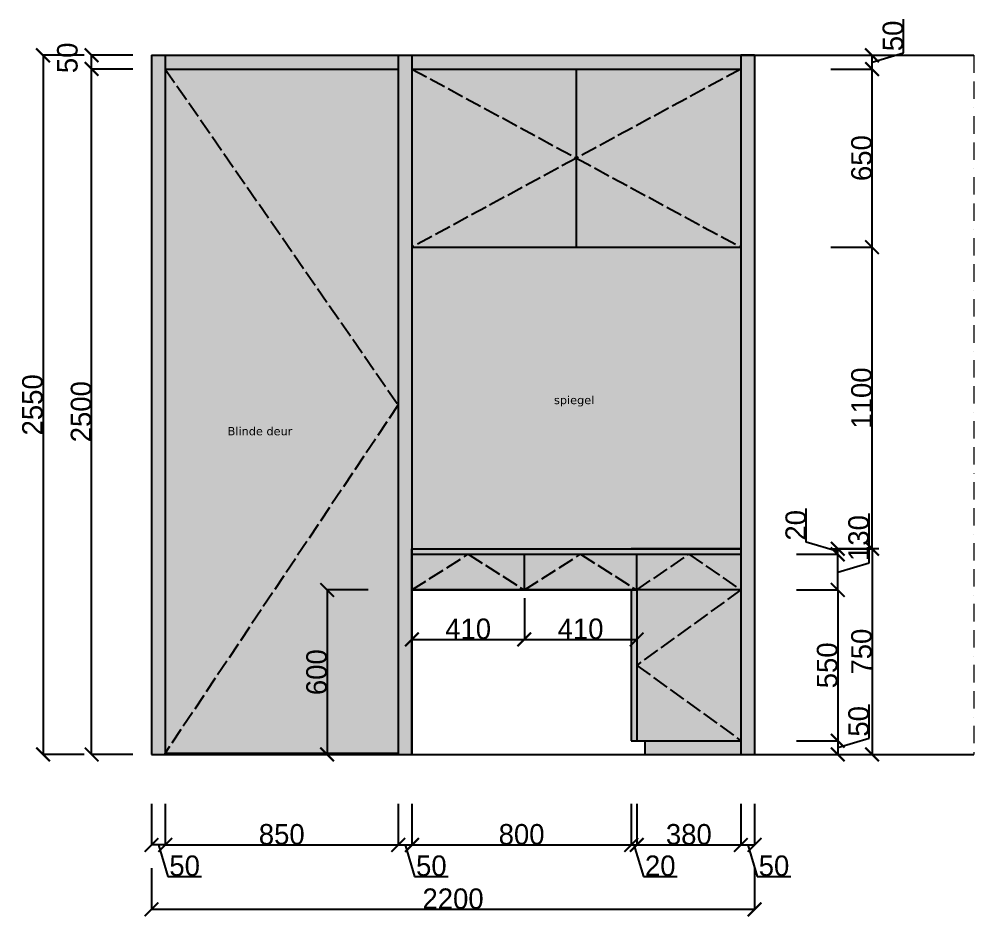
# Model space of a CAD drawing. Header units: millimetres. Extents: x -153917 to -31303, y -39726 to 31262.
# Drawn here: x -120610 to -117127, y -21314 to -18039 of the extents above; entities that cross this region are included whole.
import ezdxf

# ---------------------------------------------------------------- set-up
doc = ezdxf.new("R2010")
doc.units = ezdxf.units.MM
doc.header["$LTSCALE"] = 5
doc.linetypes.add('ACAD_ISO02W100', pattern=[15, 12, -3])
doc.linetypes.add('BORDER', pattern=[44.45, 12.7, -6.35, 12.7, -6.35, 0, -6.35])
for name, color, linetype in [('Bemating', 1, 'Continuous'), ('Meubel', 8, 'Continuous'), ('muren', 7, 'Continuous'), ('spiegel', 141, 'Continuous'), ('Tekst', 7, 'Continuous')]:
    doc.layers.add(name, color=color, linetype=linetype)
doc.layers.add('H-HELP', color=6, linetype='Continuous', lineweight=5, plot=False)
doc.layers.add('parket', color=7, linetype='Continuous', true_color=0xe6d6b7)
doc.layers.add('ruggen kast', color=7, linetype='Continuous', true_color=0xebebeb)
doc.styles.add('Geneva', font='')
doc.styles.get('Geneva').set_extended_font_data('Geneva')
doc.dimstyles.new('ISO-25', dxfattribs={"dimtxt": 100, "dimasz": 25, "dimexe": 1.25, "dimexo": 0.625, "dimtad": 1, "dimtxsty": 'Standard', "dimblk": 'ARCHTICK', "dimcen": 2.5, "dimse1": 1, "dimse2": 1, "dimadec": 0, "dimazin": 0, "dimtfac": 1, "dimtmove": 0, "dimatfit": 3, "dimfxl": 1, "dimarcsym": 0})

# ---------------------------------------------------------------- blocks, each defined once
blk = doc.blocks.new('_ArchTick')
at = {"color": 0, "linetype": 'ByBlock', "const_width": 0.15}
blk.add_lwpolyline([(-0.5, -0.5), (0.5, 0.5)], dxfattribs=at)
blk = doc.blocks.new('*D996')
at = {"layer": 'Bemating', "color": 0, "lineweight": -2, "transparency": 16777216}
for p, q in [((-120373.1, -18171.3), (-120524.3, -18171.3)), ((-120523.1, -18171.3), (-120523.1, -20721.3)), ((-120373.1, -20721.3), (-120524.3, -20721.3))]:
    blk.add_line(p, q, dxfattribs=at)
at = {"layer": 'Defpoints', "color": 0, "transparency": 16777216}
for p in [(-120127.3, -18171.3), (-120523.1, -20721.3), (-120127.3, -20721.3)]:
    blk.add_point(p, dxfattribs=at)
at = {"layer": 'Bemating', "color": 0, "lineweight": -2, "transparency": 16777216, "xscale": 50, "yscale": 50, "zscale": 50}
for p, rotation in [((-120523.1, -18171.3), 90), ((-120523.1, -20721.3), 270)]:
    blk.add_blockref('_ArchTick', p, dxfattribs=dict(at, rotation=rotation))
at = {"layer": 'Bemating', "color": 0, "transparency": 16777216, "insert": (-120561.2, -19446.3), "char_height": 75, "attachment_point": 5, "rotation": 90, "style": 'Geneva'}
blk.add_mtext('2550', dxfattribs=at)
blk = doc.blocks.new('*D997')
at = {"layer": 'Bemating', "color": 0, "lineweight": -2, "transparency": 16777216}
for p, q in [((-120195.9, -18221.3), (-120347.1, -18221.3)), ((-120345.9, -20721.3), (-120345.9, -18221.3)), ((-120195.9, -20721.3), (-120347.1, -20721.3))]:
    blk.add_line(p, q, dxfattribs=at)
at = {"layer": 'Defpoints', "color": 0, "transparency": 16777216}
for p in [(-120345.9, -18221.3), (-120127.3, -18221.3), (-120127.3, -20721.3)]:
    blk.add_point(p, dxfattribs=at)
at = {"layer": 'Bemating', "color": 0, "lineweight": -2, "transparency": 16777216, "xscale": 50, "yscale": 50, "zscale": 50}
for p, rotation in [((-120345.9, -18221.3), 90), ((-120345.9, -20721.3), 270)]:
    blk.add_blockref('_ArchTick', p, dxfattribs=dict(at, rotation=rotation))
at = {"layer": 'Bemating', "color": 0, "transparency": 16777216, "insert": (-120384, -19471.3), "char_height": 75, "attachment_point": 5, "rotation": 90, "style": 'Geneva'}
blk.add_mtext('2500', dxfattribs=at)
blk = doc.blocks.new('*D998')
at = {"layer": 'Bemating', "color": 0, "lineweight": -2, "transparency": 16777216}
for p, q in [((-120195.9, -18171.3), (-120347.1, -18171.3)), ((-120345.9, -18221.3), (-120345.9, -18171.3)), ((-120195.9, -18221.3), (-120347.1, -18221.3))]:
    blk.add_line(p, q, dxfattribs=at)
at = {"layer": 'Defpoints', "color": 0, "transparency": 16777216}
for p in [(-120345.9, -18171.3), (-120127.3, -18171.3), (-120127.3, -18221.3)]:
    blk.add_point(p, dxfattribs=at)
at = {"layer": 'Bemating', "color": 0, "lineweight": -2, "transparency": 16777216, "xscale": 50, "yscale": 50, "zscale": 50}
for p, rotation in [((-120345.9, -18171.3), 90), ((-120345.9, -18221.3), 270)]:
    blk.add_blockref('_ArchTick', p, dxfattribs=dict(at, rotation=rotation))
at = {"layer": 'Bemating', "color": 0, "transparency": 16777216, "insert": (-120434, -18180.7), "char_height": 75, "attachment_point": 5, "rotation": 90, "style": 'Geneva'}
blk.add_mtext('50', dxfattribs=at)
blk = doc.blocks.new('*D999')
at = {"layer": 'Bemating', "color": 0, "lineweight": -2, "transparency": 16777216}
for p, q in [((-117648.8, -19971.3), (-117497.6, -19971.3)), ((-117498.8, -19971.3), (-117498.8, -20721.3)), ((-117648.8, -20721.3), (-117497.6, -20721.3))]:
    blk.add_line(p, q, dxfattribs=at)
at = {"layer": 'Defpoints', "color": 0, "transparency": 16777216}
for p in [(-117977.3, -19971.3), (-117977.3, -20721.3), (-117498.8, -20721.3)]:
    blk.add_point(p, dxfattribs=at)
at = {"layer": 'Bemating', "color": 0, "lineweight": -2, "transparency": 16777216, "xscale": 50, "yscale": 50, "zscale": 50}
for p, rotation in [((-117498.8, -19971.3), 90), ((-117498.8, -20721.3), 270)]:
    blk.add_blockref('_ArchTick', p, dxfattribs=dict(at, rotation=rotation))
at = {"layer": 'Bemating', "color": 0, "transparency": 16777216, "insert": (-117536.9, -20346.3), "char_height": 75, "attachment_point": 5, "rotation": 90, "style": 'Geneva'}
blk.add_mtext('750', dxfattribs=at)
blk = doc.blocks.new('*D1000')
at = {"layer": 'Bemating', "color": 0, "lineweight": -2, "transparency": 16777216}
for p, q in [((-117648.8, -18871.3), (-117497.6, -18871.3)), ((-117498.8, -19971.3), (-117498.8, -18871.3)), ((-117648.8, -19971.3), (-117497.6, -19971.3))]:
    blk.add_line(p, q, dxfattribs=at)
at = {"layer": 'Defpoints', "color": 0, "transparency": 16777216}
for p in [(-117977.3, -18871.3), (-117498.8, -18871.3), (-117977.3, -19971.3)]:
    blk.add_point(p, dxfattribs=at)
at = {"layer": 'Bemating', "color": 0, "lineweight": -2, "transparency": 16777216, "xscale": 50, "yscale": 50, "zscale": 50}
for p, rotation in [((-117498.8, -18871.3), 90), ((-117498.8, -19971.3), 270)]:
    blk.add_blockref('_ArchTick', p, dxfattribs=dict(at, rotation=rotation))
at = {"layer": 'Bemating', "color": 0, "transparency": 16777216, "insert": (-117536.9, -19421.3), "char_height": 75, "attachment_point": 5, "rotation": 90, "style": 'Geneva'}
blk.add_mtext('1100', dxfattribs=at)
blk = doc.blocks.new('*D1001')
at = {"layer": 'Bemating', "color": 0, "lineweight": -2, "transparency": 16777216}
for p, q in [((-117648.8, -18221.3), (-117497.6, -18221.3)), ((-117498.8, -18871.3), (-117498.8, -18221.3)), ((-117648.8, -18871.3), (-117497.6, -18871.3))]:
    blk.add_line(p, q, dxfattribs=at)
at = {"layer": 'Defpoints', "color": 0, "transparency": 16777216}
for p in [(-117977.3, -18221.3), (-117498.8, -18221.3), (-117977.3, -18871.3)]:
    blk.add_point(p, dxfattribs=at)
at = {"layer": 'Bemating', "color": 0, "lineweight": -2, "transparency": 16777216, "xscale": 50, "yscale": 50, "zscale": 50}
for p, rotation in [((-117498.8, -18221.3), 90), ((-117498.8, -18871.3), 270)]:
    blk.add_blockref('_ArchTick', p, dxfattribs=dict(at, rotation=rotation))
at = {"layer": 'Bemating', "color": 0, "transparency": 16777216, "insert": (-117536.9, -18546.3), "char_height": 75, "attachment_point": 5, "rotation": 90, "style": 'Geneva'}
blk.add_mtext('650', dxfattribs=at)
blk = doc.blocks.new('*D1002')
at = {"layer": 'Bemating', "color": 0, "lineweight": -2, "transparency": 16777216}
for p, q in [((-117384.1, -18161.9), (-117384.1, -18039.3)), ((-117648.8, -18171.3), (-117497.6, -18171.3)), ((-117498.8, -18196.3), (-117384.1, -18161.9)), ((-117498.8, -18221.3), (-117498.8, -18171.3)), ((-117648.8, -18221.3), (-117497.6, -18221.3))]:
    blk.add_line(p, q, dxfattribs=at)
at = {"layer": 'Defpoints', "color": 0, "transparency": 16777216}
for p in [(-117977.3, -18171.3), (-117498.8, -18171.3), (-117977.3, -18221.3)]:
    blk.add_point(p, dxfattribs=at)
at = {"layer": 'Bemating', "color": 0, "lineweight": -2, "transparency": 16777216, "xscale": 50, "yscale": 50, "zscale": 50}
for p, rotation in [((-117498.8, -18171.3), 90), ((-117498.8, -18221.3), 270)]:
    blk.add_blockref('_ArchTick', p, dxfattribs=dict(at, rotation=rotation))
at = {"layer": 'Bemating', "color": 0, "transparency": 16777216, "insert": (-117422.3, -18100.6), "char_height": 75, "attachment_point": 5, "rotation": 90, "style": 'Geneva'}
blk.add_mtext('50', dxfattribs=at)
blk = doc.blocks.new('*D1003')
at = {"layer": 'Bemating', "color": 0, "lineweight": -2, "transparency": 16777216}
for p, q in [((-117774, -20121.3), (-117622.7, -20121.3)), ((-117624, -20121.3), (-117624, -20671.3)), ((-117774, -20671.3), (-117622.7, -20671.3))]:
    blk.add_line(p, q, dxfattribs=at)
at = {"layer": 'Defpoints', "color": 0, "transparency": 16777216}
for p in [(-117977.3, -20121.3), (-117977.3, -20671.3), (-117624, -20671.3)]:
    blk.add_point(p, dxfattribs=at)
at = {"layer": 'Bemating', "color": 0, "lineweight": -2, "transparency": 16777216, "xscale": 50, "yscale": 50, "zscale": 50}
for p, rotation in [((-117624, -20121.3), 90), ((-117624, -20671.3), 270)]:
    blk.add_blockref('_ArchTick', p, dxfattribs=dict(at, rotation=rotation))
at = {"layer": 'Bemating', "color": 0, "transparency": 16777216, "insert": (-117662.1, -20396.3), "char_height": 75, "attachment_point": 5, "rotation": 90, "style": 'Geneva'}
blk.add_mtext('550', dxfattribs=at)
blk = doc.blocks.new('*D1004')
at = {"layer": 'Bemating', "color": 0, "lineweight": -2, "transparency": 16777216}
for p, q in [((-117509.3, -20661.9), (-117509.3, -20539.3)), ((-117774, -20671.3), (-117622.7, -20671.3)), ((-117624, -20696.3), (-117509.3, -20661.9)), ((-117624, -20671.3), (-117624, -20721.3)), ((-117774, -20721.3), (-117622.7, -20721.3))]:
    blk.add_line(p, q, dxfattribs=at)
at = {"layer": 'Defpoints', "color": 0, "transparency": 16777216}
for p in [(-117977.3, -20671.3), (-117927.3, -20721.3), (-117624, -20721.3)]:
    blk.add_point(p, dxfattribs=at)
at = {"layer": 'Bemating', "color": 0, "lineweight": -2, "transparency": 16777216, "xscale": 50, "yscale": 50, "zscale": 50}
for p, rotation in [((-117624, -20671.3), 90), ((-117624, -20721.3), 270)]:
    blk.add_blockref('_ArchTick', p, dxfattribs=dict(at, rotation=rotation))
at = {"layer": 'Bemating', "color": 0, "transparency": 16777216, "insert": (-117547.4, -20600.6), "char_height": 75, "attachment_point": 5, "rotation": 90, "style": 'Geneva'}
blk.add_mtext('50', dxfattribs=at)
blk = doc.blocks.new('*D1005')
at = {"layer": 'Bemating', "color": 0, "lineweight": -2, "transparency": 16777216}
for p, q in [((-117509.3, -20021.9), (-117509.3, -19842.1)), ((-117774, -19991.3), (-117622.7, -19991.3)), ((-117624, -20121.3), (-117624, -19991.3)), ((-117624, -20056.3), (-117509.3, -20021.9)), ((-117774, -20121.3), (-117622.7, -20121.3))]:
    blk.add_line(p, q, dxfattribs=at)
at = {"layer": 'Defpoints', "color": 0, "transparency": 16777216}
for p in [(-117977.3, -19991.3), (-117624, -19991.3), (-117977.3, -20121.3)]:
    blk.add_point(p, dxfattribs=at)
at = {"layer": 'Bemating', "color": 0, "lineweight": -2, "transparency": 16777216, "xscale": 50, "yscale": 50, "zscale": 50}
for p, rotation in [((-117624, -19991.3), 90), ((-117624, -20121.3), 270)]:
    blk.add_blockref('_ArchTick', p, dxfattribs=dict(at, rotation=rotation))
at = {"layer": 'Bemating', "color": 0, "transparency": 16777216, "insert": (-117547.4, -19932), "char_height": 75, "attachment_point": 5, "rotation": 90, "style": 'Geneva'}
blk.add_mtext('130', dxfattribs=at)
blk = doc.blocks.new('*D1006')
at = {"layer": 'Bemating', "color": 0, "lineweight": -2, "transparency": 16777216}
for p, q in [((-117738.7, -19946.9), (-117738.7, -19824.3)), ((-117624, -19981.3), (-117738.7, -19946.9)), ((-117774, -19991.3), (-117622.7, -19991.3)), ((-117474, -19971.3), (-117625.2, -19971.3)), ((-117624, -19991.3), (-117624, -19971.3))]:
    blk.add_line(p, q, dxfattribs=at)
at = {"layer": 'Defpoints', "color": 0, "transparency": 16777216}
for p in [(-117977.3, -19991.3), (-117624, -19971.3), (-117200.5, -19971.3)]:
    blk.add_point(p, dxfattribs=at)
at = {"layer": 'Bemating', "color": 0, "lineweight": -2, "transparency": 16777216, "xscale": 50, "yscale": 50, "zscale": 50}
for p, rotation in [((-117624, -19971.3), 90), ((-117624, -19991.3), 270)]:
    blk.add_blockref('_ArchTick', p, dxfattribs=dict(at, rotation=rotation))
at = {"layer": 'Bemating', "color": 0, "transparency": 16777216, "insert": (-117776.8, -19885.6), "char_height": 75, "attachment_point": 5, "rotation": 90, "style": 'Geneva'}
blk.add_mtext('20', dxfattribs=at)
blk = doc.blocks.new('*D1007')
at = {"layer": 'Bemating', "color": 0, "lineweight": -2, "transparency": 16777216}
for p, q in [((-120127.3, -21136.2), (-120127.3, -21287.5)), ((-117927.3, -21136.2), (-117927.3, -21287.5)), ((-120127.3, -21286.2), (-117927.3, -21286.2))]:
    blk.add_line(p, q, dxfattribs=at)
at = {"layer": 'Defpoints', "color": 0, "transparency": 16777216}
for p in [(-120127.3, -20600), (-117927.3, -20600), (-117927.3, -21286.2)]:
    blk.add_point(p, dxfattribs=at)
at = {"layer": 'Bemating', "color": 0, "lineweight": -2, "transparency": 16777216, "xscale": 50, "yscale": 50, "zscale": 50, "rotation": 180}
blk.add_blockref('_ArchTick', (-120127.3, -21286.2), dxfattribs=at)
at = {"layer": 'Bemating', "color": 0, "lineweight": -2, "transparency": 16777216, "xscale": 50, "yscale": 50, "zscale": 50}
blk.add_blockref('_ArchTick', (-117927.3, -21286.2), dxfattribs=at)
at = {"layer": 'Bemating', "color": 0, "transparency": 16777216, "insert": (-119027.3, -21248.1), "char_height": 75, "attachment_point": 5, "style": 'Geneva'}
blk.add_mtext('2200', dxfattribs=at)
blk = doc.blocks.new('*D1008')
at = {"layer": 'Bemating', "color": 0, "lineweight": -2, "transparency": 16777216}
for p, q in [((-120077.3, -20901.4), (-120077.3, -21052.6)), ((-119227.3, -20901.4), (-119227.3, -21052.6)), ((-120077.3, -21051.4), (-119227.3, -21051.4))]:
    blk.add_line(p, q, dxfattribs=at)
at = {"layer": 'Defpoints', "color": 0, "transparency": 16777216}
for p in [(-120077.3, -20507.4), (-119227.3, -20507.4), (-119227.3, -21051.4)]:
    blk.add_point(p, dxfattribs=at)
at = {"layer": 'Bemating', "color": 0, "lineweight": -2, "transparency": 16777216, "xscale": 50, "yscale": 50, "zscale": 50, "rotation": 180}
blk.add_blockref('_ArchTick', (-120077.3, -21051.4), dxfattribs=at)
at = {"layer": 'Bemating', "color": 0, "lineweight": -2, "transparency": 16777216, "xscale": 50, "yscale": 50, "zscale": 50}
blk.add_blockref('_ArchTick', (-119227.3, -21051.4), dxfattribs=at)
at = {"layer": 'Bemating', "color": 0, "transparency": 16777216, "insert": (-119652.3, -21013.2), "char_height": 75, "attachment_point": 5, "style": 'Geneva'}
blk.add_mtext('850', dxfattribs=at)
blk = doc.blocks.new('*D1009')
at = {"layer": 'Bemating', "color": 0, "lineweight": -2, "transparency": 16777216}
for p, q in [((-119227.3, -20901.4), (-119227.3, -21052.6)), ((-119177.3, -20901.4), (-119177.3, -21052.6)), ((-119227.3, -21051.4), (-119177.3, -21051.4)), ((-119202.3, -21051.4), (-119167.9, -21166.1)), ((-119167.9, -21166.1), (-119045.2, -21166.1))]:
    blk.add_line(p, q, dxfattribs=at)
at = {"layer": 'Defpoints', "color": 0, "transparency": 16777216}
for p in [(-119227.3, -20507.4), (-119177.3, -20507.4), (-119177.3, -21051.4)]:
    blk.add_point(p, dxfattribs=at)
at = {"layer": 'Bemating', "color": 0, "lineweight": -2, "transparency": 16777216, "xscale": 50, "yscale": 50, "zscale": 50, "rotation": 180}
blk.add_blockref('_ArchTick', (-119227.3, -21051.4), dxfattribs=at)
at = {"layer": 'Bemating', "color": 0, "lineweight": -2, "transparency": 16777216, "xscale": 50, "yscale": 50, "zscale": 50}
blk.add_blockref('_ArchTick', (-119177.3, -21051.4), dxfattribs=at)
at = {"layer": 'Bemating', "color": 0, "transparency": 16777216, "insert": (-119106.5, -21127.9), "char_height": 75, "attachment_point": 5, "style": 'Geneva'}
blk.add_mtext('50', dxfattribs=at)
blk = doc.blocks.new('*D1010')
at = {"layer": 'Bemating', "color": 0, "lineweight": -2, "transparency": 16777216}
for p, q in [((-117977.3, -20901.4), (-117977.3, -21052.6)), ((-117927.3, -20901.4), (-117927.3, -21052.6)), ((-117977.3, -21051.4), (-117927.3, -21051.4)), ((-117952.3, -21051.4), (-117917.9, -21166.1)), ((-117917.9, -21166.1), (-117795.2, -21166.1))]:
    blk.add_line(p, q, dxfattribs=at)
at = {"layer": 'Defpoints', "color": 0, "transparency": 16777216}
for p in [(-117977.3, -20507.4), (-117927.3, -20507.4), (-117927.3, -21051.4)]:
    blk.add_point(p, dxfattribs=at)
at = {"layer": 'Bemating', "color": 0, "lineweight": -2, "transparency": 16777216, "xscale": 50, "yscale": 50, "zscale": 50, "rotation": 180}
blk.add_blockref('_ArchTick', (-117977.3, -21051.4), dxfattribs=at)
at = {"layer": 'Bemating', "color": 0, "lineweight": -2, "transparency": 16777216, "xscale": 50, "yscale": 50, "zscale": 50}
blk.add_blockref('_ArchTick', (-117927.3, -21051.4), dxfattribs=at)
at = {"layer": 'Bemating', "color": 0, "transparency": 16777216, "insert": (-117856.5, -21127.9), "char_height": 75, "attachment_point": 5, "style": 'Geneva'}
blk.add_mtext('50', dxfattribs=at)
blk = doc.blocks.new('*D1011')
at = {"layer": 'Bemating', "color": 0, "lineweight": -2, "transparency": 16777216}
for p, q in [((-120127.3, -20901.4), (-120127.3, -21052.6)), ((-120077.3, -20901.4), (-120077.3, -21052.6)), ((-120077.3, -21051.4), (-120127.3, -21051.4)), ((-120102.3, -21051.4), (-120067.9, -21166.1)), ((-120067.9, -21166.1), (-119945.2, -21166.1))]:
    blk.add_line(p, q, dxfattribs=at)
at = {"layer": 'Defpoints', "color": 0, "transparency": 16777216}
for p in [(-120127.3, -20507.4), (-120077.3, -20507.4), (-120127.3, -21051.4)]:
    blk.add_point(p, dxfattribs=at)
at = {"layer": 'Bemating', "color": 0, "lineweight": -2, "transparency": 16777216, "xscale": 50, "yscale": 50, "zscale": 50, "rotation": 180}
blk.add_blockref('_ArchTick', (-120127.3, -21051.4), dxfattribs=at)
at = {"layer": 'Bemating', "color": 0, "lineweight": -2, "transparency": 16777216, "xscale": 50, "yscale": 50, "zscale": 50}
blk.add_blockref('_ArchTick', (-120077.3, -21051.4), dxfattribs=at)
at = {"layer": 'Bemating', "color": 0, "transparency": 16777216, "insert": (-120006.5, -21127.9), "char_height": 75, "attachment_point": 5, "style": 'Geneva'}
blk.add_mtext('50', dxfattribs=at)
blk = doc.blocks.new('*D1012')
at = {"layer": 'Bemating', "color": 0, "lineweight": -2, "transparency": 16777216}
for p, q in [((-119177.3, -20901.4), (-119177.3, -21052.6)), ((-118377.3, -20901.4), (-118377.3, -21052.6)), ((-119177.3, -21051.4), (-118377.3, -21051.4))]:
    blk.add_line(p, q, dxfattribs=at)
at = {"layer": 'Defpoints', "color": 0, "transparency": 16777216}
for p in [(-119177.3, -20507.4), (-118377.3, -20507.4), (-118377.3, -21051.4)]:
    blk.add_point(p, dxfattribs=at)
at = {"layer": 'Bemating', "color": 0, "lineweight": -2, "transparency": 16777216, "xscale": 50, "yscale": 50, "zscale": 50, "rotation": 180}
blk.add_blockref('_ArchTick', (-119177.3, -21051.4), dxfattribs=at)
at = {"layer": 'Bemating', "color": 0, "lineweight": -2, "transparency": 16777216, "xscale": 50, "yscale": 50, "zscale": 50}
blk.add_blockref('_ArchTick', (-118377.3, -21051.4), dxfattribs=at)
at = {"layer": 'Bemating', "color": 0, "transparency": 16777216, "insert": (-118777.3, -21013.2), "char_height": 75, "attachment_point": 5, "style": 'Geneva'}
blk.add_mtext('800', dxfattribs=at)
blk = doc.blocks.new('*D1013')
at = {"layer": 'Bemating', "color": 0, "lineweight": -2, "transparency": 16777216}
for p, q in [((-118377.3, -20901.4), (-118377.3, -21052.6)), ((-118357.3, -20901.4), (-118357.3, -21052.6)), ((-118377.3, -21051.4), (-118357.3, -21051.4)), ((-118367.3, -21051.4), (-118332.9, -21166.1)), ((-118332.9, -21166.1), (-118210.2, -21166.1))]:
    blk.add_line(p, q, dxfattribs=at)
at = {"layer": 'Defpoints', "color": 0, "transparency": 16777216}
for p in [(-118377.3, -20507.4), (-118357.3, -20507.4), (-118357.3, -21051.4)]:
    blk.add_point(p, dxfattribs=at)
at = {"layer": 'Bemating', "color": 0, "lineweight": -2, "transparency": 16777216, "xscale": 50, "yscale": 50, "zscale": 50, "rotation": 180}
blk.add_blockref('_ArchTick', (-118377.3, -21051.4), dxfattribs=at)
at = {"layer": 'Bemating', "color": 0, "lineweight": -2, "transparency": 16777216, "xscale": 50, "yscale": 50, "zscale": 50}
blk.add_blockref('_ArchTick', (-118357.3, -21051.4), dxfattribs=at)
at = {"layer": 'Bemating', "color": 0, "transparency": 16777216, "insert": (-118271.5, -21127.9), "char_height": 75, "attachment_point": 5, "style": 'Geneva'}
blk.add_mtext('20', dxfattribs=at)
blk = doc.blocks.new('*D1014')
at = {"layer": 'Bemating', "color": 0, "lineweight": -2, "transparency": 16777216}
for p, q in [((-118357.3, -20901.4), (-118357.3, -21052.6)), ((-117977.3, -20901.4), (-117977.3, -21052.6)), ((-118357.3, -21051.4), (-117977.3, -21051.4))]:
    blk.add_line(p, q, dxfattribs=at)
at = {"layer": 'Defpoints', "color": 0, "transparency": 16777216}
for p in [(-118357.3, -20507.4), (-117977.3, -20507.4), (-117977.3, -21051.4)]:
    blk.add_point(p, dxfattribs=at)
at = {"layer": 'Bemating', "color": 0, "lineweight": -2, "transparency": 16777216, "xscale": 50, "yscale": 50, "zscale": 50, "rotation": 180}
blk.add_blockref('_ArchTick', (-118357.3, -21051.4), dxfattribs=at)
at = {"layer": 'Bemating', "color": 0, "lineweight": -2, "transparency": 16777216, "xscale": 50, "yscale": 50, "zscale": 50}
blk.add_blockref('_ArchTick', (-117977.3, -21051.4), dxfattribs=at)
at = {"layer": 'Bemating', "color": 0, "transparency": 16777216, "insert": (-118167.3, -21013.2), "char_height": 75, "attachment_point": 5, "style": 'Geneva'}
blk.add_mtext('380', dxfattribs=at)
blk = doc.blocks.new('*D1015')
at = {"layer": 'Bemating', "color": 0, "lineweight": -2, "transparency": 16777216}
for p, q in [((-119336.7, -20121.3), (-119487.9, -20121.3)), ((-119486.7, -20121.3), (-119486.7, -20721.3)), ((-119336.7, -20721.3), (-119487.9, -20721.3))]:
    blk.add_line(p, q, dxfattribs=at)
at = {"layer": 'Defpoints', "color": 0, "transparency": 16777216}
for p in [(-119073, -20121.3), (-119486.7, -20721.3), (-119023.2, -20721.3)]:
    blk.add_point(p, dxfattribs=at)
at = {"layer": 'Bemating', "color": 0, "lineweight": -2, "transparency": 16777216, "xscale": 50, "yscale": 50, "zscale": 50}
for p, rotation in [((-119486.7, -20121.3), 90), ((-119486.7, -20721.3), 270)]:
    blk.add_blockref('_ArchTick', p, dxfattribs=dict(at, rotation=rotation))
at = {"layer": 'Bemating', "color": 0, "transparency": 16777216, "insert": (-119524.8, -20421.3), "char_height": 75, "attachment_point": 5, "rotation": 90, "style": 'Geneva'}
blk.add_mtext('600', dxfattribs=at)
blk = doc.blocks.new('*D1016')
at = {"layer": 'Bemating', "color": 0, "lineweight": -2, "transparency": 16777216}
for p, q in [((-119177.3, -20151.9), (-119177.3, -20303.1)), ((-118767.3, -20151.9), (-118767.3, -20303.1)), ((-119177.3, -20301.9), (-118767.3, -20301.9))]:
    blk.add_line(p, q, dxfattribs=at)
at = {"layer": 'Defpoints', "color": 0, "transparency": 16777216}
for p in [(-119177.3, -20121.3), (-118767.3, -20121.3), (-118767.3, -20301.9)]:
    blk.add_point(p, dxfattribs=at)
at = {"layer": 'Bemating', "color": 0, "lineweight": -2, "transparency": 16777216, "xscale": 50, "yscale": 50, "zscale": 50, "rotation": 180}
blk.add_blockref('_ArchTick', (-119177.3, -20301.9), dxfattribs=at)
at = {"layer": 'Bemating', "color": 0, "lineweight": -2, "transparency": 16777216, "xscale": 50, "yscale": 50, "zscale": 50}
blk.add_blockref('_ArchTick', (-118767.3, -20301.9), dxfattribs=at)
at = {"layer": 'Bemating', "color": 0, "transparency": 16777216, "insert": (-118972.3, -20263.7), "char_height": 75, "attachment_point": 5, "style": 'Geneva'}
blk.add_mtext('410', dxfattribs=at)
blk = doc.blocks.new('*D1017')
at = {"layer": 'Bemating', "color": 0, "lineweight": -2, "transparency": 16777216}
for p, q in [((-118767.3, -20151.9), (-118767.3, -20303.1)), ((-118357.3, -20151.9), (-118357.3, -20303.1)), ((-118767.3, -20301.9), (-118357.3, -20301.9))]:
    blk.add_line(p, q, dxfattribs=at)
at = {"layer": 'Defpoints', "color": 0, "transparency": 16777216}
for p in [(-118767.3, -20121.3), (-118357.3, -20121.3), (-118357.3, -20301.9)]:
    blk.add_point(p, dxfattribs=at)
at = {"layer": 'Bemating', "color": 0, "lineweight": -2, "transparency": 16777216, "xscale": 50, "yscale": 50, "zscale": 50, "rotation": 180}
blk.add_blockref('_ArchTick', (-118767.3, -20301.9), dxfattribs=at)
at = {"layer": 'Bemating', "color": 0, "lineweight": -2, "transparency": 16777216, "xscale": 50, "yscale": 50, "zscale": 50}
blk.add_blockref('_ArchTick', (-118357.3, -20301.9), dxfattribs=at)
at = {"layer": 'Bemating', "color": 0, "transparency": 16777216, "insert": (-118562.3, -20263.7), "char_height": 75, "attachment_point": 5, "style": 'Geneva'}
blk.add_mtext('410', dxfattribs=at)

msp = doc.modelspace()

# ---------------------------------------------------------------- hatches: boundary and pattern name
at = {"layer": 'Meubel', "transparency": 33554687}
h = msp.add_hatch(color=256, dxfattribs=at)
h.dxf.hatch_style = 1
h.set_gradient(color1=(240, 245, 245), color2=(203, 231, 235), tint=1, name='INVSPHERICAL')
h.paths.add_polyline_path([(-117977.262, -18871.349), (-119177.262, -18871.349), (-119177.262, -19971.349), (-117977.262, -19971.349)])
at = {"layer": 'parket', "transparency": 33554687}
h = msp.add_hatch(color=256, dxfattribs=at)
h.dxf.hatch_style = 1
h.paths.add_polyline_path([(-117977.262, -19971.349), (-118377.262, -19971.349), (-119177.262, -19971.349), (-119177.262, -19991.349), (-117977.262, -19991.349)])
at = {"layer": 'ruggen kast', "transparency": 33554687}
h = msp.add_hatch(color=256, dxfattribs=at)
h.dxf.hatch_style = 1
h.paths.add_polyline_path([(-120077.262, -18171.349), (-120127.262, -18171.349), (-120127.262, -20721.349), (-120077.262, -20721.349), (-120077.262, -20716.349)])
h.paths.add_polyline_path([(-119227.262, -18171.349), (-120077.262, -18171.349), (-120077.262, -18221.349), (-119227.262, -18221.349)])
h.paths.add_polyline_path([(-119227.262, -18221.349), (-120077.262, -18221.349), (-120077.262, -20716.349), (-119227.262, -20716.349)])
h.paths.add_polyline_path([(-118577.262, -18221.349), (-119177.262, -18221.349), (-119177.262, -18871.349), (-118577.262, -18871.349)])
h.paths.add_polyline_path([(-117977.262, -18221.349), (-118577.262, -18221.349), (-118577.262, -18871.349), (-117977.262, -18871.349)])
h.paths.add_polyline_path([(-117927.262, -18171.349), (-117977.262, -18171.349), (-117977.262, -20721.349), (-117927.262, -20721.349)])
h.paths.add_polyline_path([(-119177.262, -19971.349), (-119177.262, -18171.349), (-119227.262, -18171.349), (-119227.262, -20721.349), (-119177.262, -20721.349)])
h.paths.add_polyline_path([(-118767.262, -19991.349), (-119177.262, -19991.349), (-119177.262, -20121.349), (-118767.262, -20121.349)])
h.paths.add_polyline_path([(-118357.262, -19991.349), (-118767.262, -19991.349), (-118767.262, -20121.349), (-118357.262, -20121.349)])
h.paths.add_polyline_path([(-117977.262, -19991.349), (-118357.262, -19991.349), (-118357.262, -20121.349), (-117977.262, -20121.349)])
h.paths.add_polyline_path([(-117977.262, -20121.349), (-118357.262, -20121.349), (-118357.262, -20671.349), (-118327.262, -20671.349), (-117977.262, -20671.349)])
h.paths.add_polyline_path([(-118357.262, -20121.349), (-118377.262, -20121.349), (-118377.262, -20671.349), (-118357.262, -20671.349)])
at = {"layer": 'ruggen kast', "true_color": 0xdbdbdb, "transparency": 33554687}
h = msp.add_hatch(color=254, dxfattribs=at)
h.dxf.hatch_style = 1
h.paths.add_polyline_path([(-117977.262, -20671.349), (-118327.262, -20671.349), (-118327.262, -20721.349), (-117977.262, -20721.349)])
h.paths.add_polyline_path([(-117977.262, -18171.349), (-119177.262, -18171.349), (-119177.262, -18221.349), (-117977.262, -18221.349)])

# ---------------------------------------------------------------- linework, layer by layer
at = {"layer": 'H-HELP', "linetype": 'BORDER'}
msp.add_line((-117127.262, -18171.349), (-117127.262, -20721.349), dxfattribs=at)
at = {"layer": 'Meubel'}
for p, q in [((-120077.262, -18171.349), (-120077.262, -20721.349)), ((-120077.262, -18171.349), (-120077.262, -18221.349)), ((-119227.262, -18171.349), (-119227.262, -20721.349)), ((-119177.262, -18171.349), (-119177.262, -20721.349)), ((-117927.262, -18171.349), (-117977.262, -18171.349)), ((-117977.262, -18171.349), (-117977.262, -20721.349)), ((-120077.262, -18221.349), (-119227.262, -18221.349)), ((-119177.262, -18221.349), (-117977.262, -18221.349)), ((-118577.262, -18871.349), (-118577.262, -18221.349)), ((-119177.262, -18871.349), (-117977.262, -18871.349)), ((-119177.262, -20721.349), (-119177.262, -19971.349)), ((-119177.262, -19971.349), (-117977.262, -19971.349)), ((-119177.262, -19991.349), (-117977.262, -19991.349)), ((-118767.262, -20121.349), (-118767.262, -19991.349)), ((-117977.262, -19971.349), (-118377.262, -19971.349)), ((-118357.262, -20121.349), (-118357.262, -19991.349)), ((-117977.262, -19971.349), (-117977.262, -20121.349)), ((-117977.262, -20121.349), (-119177.262, -20121.349)), ((-119177.262, -20121.349), (-118357.262, -20121.349)), ((-118377.262, -20121.349), (-118377.262, -20671.349)), ((-118357.262, -20121.349), (-118357.262, -20671.349)), ((-118377.262, -20671.349), (-117977.262, -20671.349)), ((-118377.262, -20671.349), (-118327.262, -20671.349)), ((-118327.262, -20671.349), (-118327.262, -20721.349)), ((-120077.262, -20721.349), (-120077.262, -20716.349)), ((-120077.262, -20716.349), (-119227.262, -20716.349))]:
    msp.add_line(p, q, dxfattribs=at)
at = {"layer": 'Meubel', "color": 2, "linetype": 'ACAD_ISO02W100'}
for points in [[(-120077.262, -18221.349), (-119227.262, -19446.349), (-120077.262, -20716.349)], [(-119177.262, -18221.349), (-118577.262, -18546.349), (-119177.262, -18871.349)], [(-117977.262, -18221.349), (-118577.262, -18546.349), (-117977.262, -18871.349)], [(-119177.262, -20121.349), (-118972.262, -19991.349), (-118767.262, -20121.349), (-118562.262, -19991.349), (-118357.262, -20121.349), (-118167.262, -19991.349), (-117977.262, -20121.349)], [(-117977.262, -20121.349), (-118357.262, -20396.349), (-117977.262, -20671.349)]]:
    msp.add_lwpolyline(points, dxfattribs=at)
at = {"layer": 'muren'}
for p, q in [((-120127.262, -18171.349), (-120127.262, -20721.349)), ((-120127.262, -18171.349), (-117127.262, -18171.349)), ((-117927.262, -18171.349), (-117927.262, -20721.349)), ((-120127.262, -20721.349), (-117127.262, -20721.349))]:
    msp.add_line(p, q, dxfattribs=at)

# ---------------------------------------------------------------- texts
at = {"layer": 'spiegel', "insert": (-118659.265, -19413.642), "char_height": 30, "attachment_point": 1}
msp.add_mtext_dynamic_manual_height_columns('{\\fVerdana|b0|i0|c0|p34;spiegel}', width=513.71165, gutter_width=12.5, heights=[0], dxfattribs=at)
at = {"layer": 'Tekst', "insert": (-119849.78, -19527.222), "char_height": 30, "attachment_point": 1}
msp.add_mtext_dynamic_manual_height_columns('{\\fVerdana|b0|i0|c0|p34;Blinde deur}', width=513.71165, gutter_width=12.5, heights=[0], dxfattribs=at)

# ---------------------------------------------------------------- dimensions: what is measured, and where the dimension line sits
at = {"layer": 'Bemating'}
for base, p1, p2, picture, middle in [((-117498.816, -18171.349), (-117977.262, -18221.349), (-117977.262, -18171.349), '*D1002', (-117422.254, -18161.318)), ((-120523.086, -20721.349), (-120127.262, -18171.349), (-120127.262, -20721.349), '*D996', (-120561.211, -19446.349)), ((-120345.895, -18171.349), (-120127.262, -18221.349), (-120127.262, -18171.349), '*D998', (-120434.02, -18180.724)), ((-120345.895, -18221.349), (-120127.262, -20721.349), (-120127.262, -18221.349), '*D997', (-120384.02, -19471.349)), ((-117498.816, -18221.349), (-117977.262, -18871.349), (-117977.262, -18221.349), '*D1001', (-117536.941, -18546.349)), ((-117498.816, -18871.349), (-117977.262, -19971.349), (-117977.262, -18871.349), '*D1000', (-117536.941, -19421.349)), ((-117623.983, -19971.349), (-117977.262, -19991.349), (-117200.532, -19971.349), '*D1006', (-117776.795, -19946.318)), ((-117623.983, -19991.349), (-117977.262, -20121.349), (-117977.262, -19991.349), '*D1005', (-117547.42, -20021.318)), ((-117498.816, -20721.349), (-117977.262, -19971.349), (-117977.262, -20721.349), '*D999', (-117536.941, -20346.349)), ((-119486.654, -20721.349), (-119073.022, -20121.349), (-119023.233, -20721.349), '*D1015', (-119524.779, -20421.349)), ((-117623.983, -20671.349), (-117977.262, -20121.349), (-117977.262, -20671.349), '*D1003', (-117662.108, -20396.349)), ((-117623.983, -20721.349), (-117977.262, -20671.349), (-117927.262, -20721.349), '*D1004', (-117547.42, -20661.318))]:
    dim = msp.add_linear_dim(base=base, p1=p1, p2=p2, angle=90, dimstyle='ISO-25', override={"dimtxt": 75, "dimasz": 50, "dimtxsty": 'Geneva', "dimse1": 0, "dimse2": 0, "dimtmove": 1, "dimfxl": 150, "dimfxlon": 1}, dxfattribs=at)
    dim.commit()
    dim.dimension.update_dxf_attribs({"geometry": picture, "text_midpoint": middle})
for base, p1, p2, picture, middle in [((-118767.262, -20301.866), (-119177.262, -20121.349), (-118767.262, -20121.349), '*D1016', (-118972.262, -20263.741)), ((-118357.262, -20301.866), (-118767.262, -20121.349), (-118357.262, -20121.349), '*D1017', (-118562.262, -20263.741)), ((-120127.262, -21051.375), (-120077.262, -20507.419), (-120127.262, -20507.419), '*D1011', (-120067.231, -21127.937)), ((-119227.262, -21051.375), (-120077.262, -20507.419), (-119227.262, -20507.419), '*D1008', (-119652.262, -21013.25)), ((-119177.262, -21051.375), (-119227.262, -20507.419), (-119177.262, -20507.419), '*D1009', (-119167.231, -21127.937)), ((-118377.262, -21051.375), (-119177.262, -20507.419), (-118377.262, -20507.419), '*D1012', (-118777.262, -21013.25)), ((-118357.262, -21051.375), (-118377.262, -20507.419), (-118357.262, -20507.419), '*D1013', (-118332.231, -21127.937)), ((-117977.262, -21051.375), (-118357.262, -20507.419), (-117977.262, -20507.419), '*D1014', (-118167.262, -21013.25)), ((-117927.262, -21051.375), (-117977.262, -20507.419), (-117927.262, -20507.419), '*D1010', (-117917.231, -21127.937)), ((-117927.262, -21286.22), (-120127.262, -20600.029), (-117927.262, -20600.029), '*D1007', (-119027.262, -21248.095))]:
    dim = msp.add_linear_dim(base=base, p1=p1, p2=p2, dimstyle='ISO-25', override={"dimtxt": 75, "dimasz": 50, "dimtxsty": 'Geneva', "dimse1": 0, "dimse2": 0, "dimtmove": 1, "dimfxl": 150, "dimfxlon": 1}, dxfattribs=at)
    dim.commit()
    dim.dimension.update_dxf_attribs({"geometry": picture, "text_midpoint": middle})

doc.saveas('drawing.dxf')
